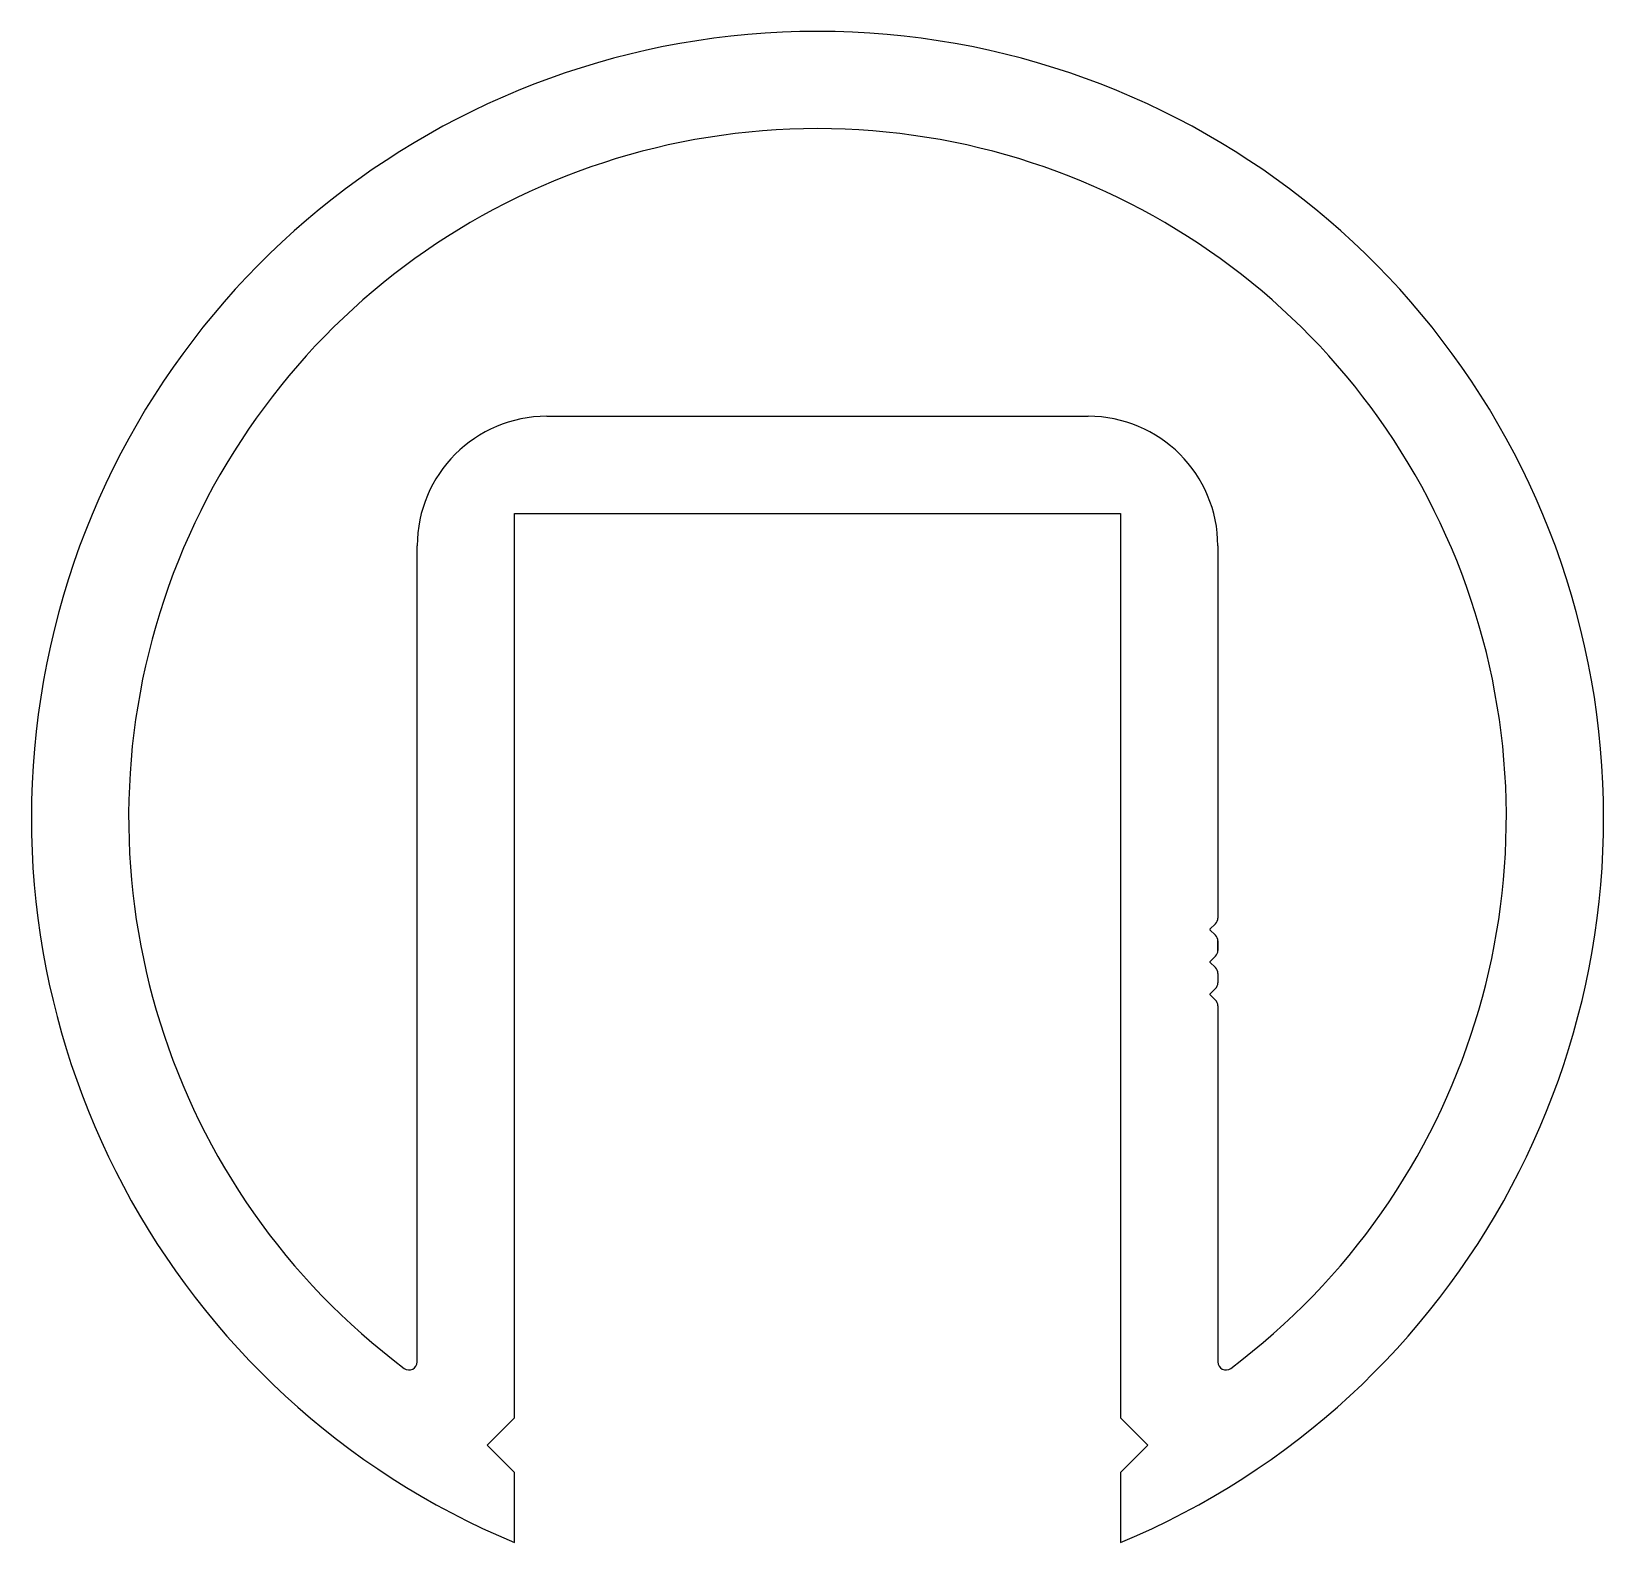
# Model space of a CAD drawing. Extents: x -24.7 to 23.8, y 5.2 to 51.8.
import ezdxf

# ---------------------------------------------------------------- set-up
doc = ezdxf.new("R2010")
doc.units = 0
doc.layers.get('0').update_dxf_attribs({"linetype": 'CONTINUOUS'})

msp = doc.modelspace()

# ---------------------------------------------------------------- linework, layer by layer
for p, q in [((-8.798, 39.967), (7.902, 39.967)), ((-9.798, 9.06), (-9.798, 36.967)), ((-9.798, 36.967), (8.902, 36.967)), ((8.902, 36.967), (8.902, 9.06)), ((-12.798, 10.792), (-12.798, 35.967)), ((11.902, 35.967), (11.902, 25.946)), ((11.902, 25.946), (11.902, 24.486)), ((11.828, 24.309), (11.657, 24.138)), ((11.902, 24.486), (11.902, 24.486)), ((11.657, 24.127), (11.828, 23.956)), ((11.902, 23.779), (11.902, 23.486)), ((11.902, 23.486), (11.902, 23.779)), ((11.902, 23.779), (11.902, 23.486)), ((11.902, 23.486), (11.902, 23.779)), ((11.902, 23.779), (11.902, 23.486)), ((11.828, 23.31), (11.657, 23.138)), ((11.657, 23.127), (11.828, 22.956)), ((11.902, 22.779), (11.902, 22.486)), ((11.828, 22.31), (11.657, 22.138)), ((11.657, 22.127), (11.828, 21.956)), ((11.902, 21.779), (11.902, 21.018)), ((11.902, 21.018), (11.902, 15.658)), ((11.902, 15.658), (11.902, 10.792)), ((-10.637, 8.222), (-9.798, 9.06)), ((8.902, 9.06), (9.74, 8.222)), ((-9.798, 7.383), (-10.637, 8.222)), ((9.74, 8.222), (8.902, 7.383)), ((-9.798, 5.217), (-9.798, 7.383)), ((8.902, 7.383), (8.902, 5.217))]:
    msp.add_line(p, q)
for centre, radius, start, end in [((-0.448, 27.592), 24.25, 292.6789, 247.3211), ((-0.448, 27.592), 21.25, 306.8699, 233.1301), ((-8.798, 35.967), 4, 90, 180), ((7.902, 35.967), 4, 0, 90), ((11.652, 24.486), 0.25, 315, 360), ((11.663, 24.133), 0.008, 135, 225), ((11.652, 23.779), 0.25, 0, 45), ((11.652, 23.486), 0.25, 315, 360), ((11.663, 23.133), 0.008, 135, 225), ((11.652, 22.779), 0.25, 360, 45), ((11.652, 22.486), 0.25, 315, 360), ((11.663, 22.133), 0.008, 135, 225), ((11.652, 21.779), 0.25, 0, 45), ((-13.048, 10.792), 0.25, 233.1301, 360), ((12.152, 10.792), 0.25, 180, 306.8699)]:
    msp.add_arc(centre, radius, start, end)

doc.saveas('drawing.dxf')
